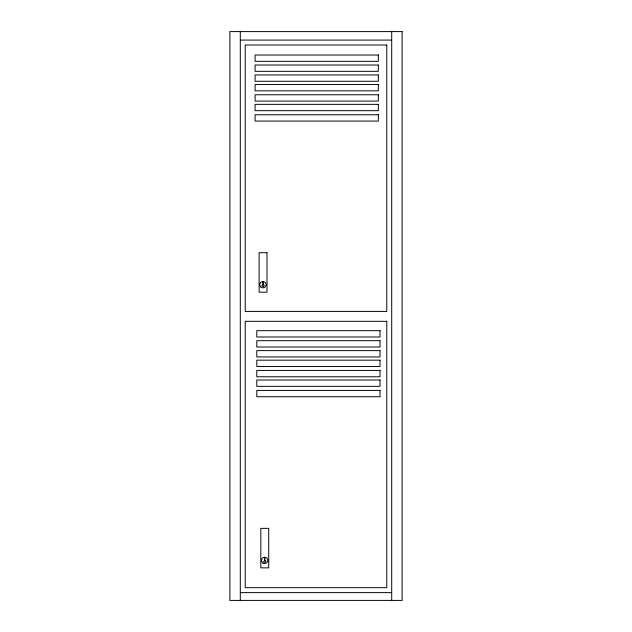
<?xml version="1.0" encoding="UTF-8"?>
<svg xmlns="http://www.w3.org/2000/svg" width="632" height="632" viewBox="0 0 632 632"><rect width="100%" height="100%" fill="white"/><g stroke="black" fill="none" stroke-linecap="round" stroke-linejoin="round"><path stroke-width="0.95" d="M240.294 40.085L391.706 40.085M240.294 592.626L391.706 592.626M391.706 31.6L391.706 600.4M240.294 31.6L240.294 600.4M262.959 284.692L261.901 285.862L263.204 286.754L264.271 285.593L263.291 284.692L262.959 282.156L262.959 284.692M264.666 560.363L263.607 561.532L264.911 562.425L265.977 561.256L264.998 560.363L264.666 557.819L264.666 560.363M402.11 31.6L229.89 31.6L229.89 600.4L402.11 600.4L402.11 31.6M386.76 45.03L245.24 45.03L245.24 311.41L386.76 311.41L386.76 45.03M378.331 55.016L255.091 55.016L255.091 61.336L378.331 61.336L378.331 55.016M378.331 65.017L255.091 65.017L255.091 71.337L378.331 71.337L378.331 65.017M378.331 74.955L255.091 74.955L255.091 81.275L378.331 81.275L378.331 74.955M378.331 84.506L255.091 84.506L255.091 90.826L378.331 90.826L378.331 84.506M378.331 94.776L255.091 94.776L255.091 101.096L378.331 101.096L378.331 94.776M378.331 104.359L255.091 104.359L255.091 110.679L378.331 110.679L378.331 104.359M378.331 114.755L255.091 114.755L255.091 121.075L378.331 121.075L378.331 114.755M267.012 252.697L259.112 252.697L259.112 292.197L267.012 292.197L267.012 252.697M386.76 321.309L245.24 321.309L245.24 587.681L386.76 587.681L386.76 321.309M380.03 330.678L256.79 330.678L256.79 336.998L380.03 336.998L380.03 330.678M380.03 340.688L256.79 340.688L256.79 347.007L380.03 347.007L380.03 340.688M380.03 350.618L256.79 350.618L256.79 356.938L380.03 356.938L380.03 350.618M380.03 360.169L256.79 360.169L256.79 366.489L380.03 366.489L380.03 360.169M380.03 370.439L256.79 370.439L256.79 376.759L380.03 376.759L380.03 370.439M380.03 380.022L256.79 380.022L256.79 386.342L380.03 386.342L380.03 380.022M380.03 390.426L256.79 390.426L256.79 396.746L380.03 396.746L380.03 390.426M268.719 528.36L260.818 528.36L260.818 567.86L268.719 567.86L268.719 528.36M260.724 286.928A3.16 3.16 0 0 0 266.017 285.514A3.16 3.16 0 0 0 262.146 281.643A3.16 3.16 0 0 0 260.724 286.928M263.086 563.096A3.16 3.16 0 0 0 267.826 560.363A3.16 3.16 0 0 0 263.086 557.622A3.16 3.16 0 0 0 263.086 563.096"/></g></svg>
